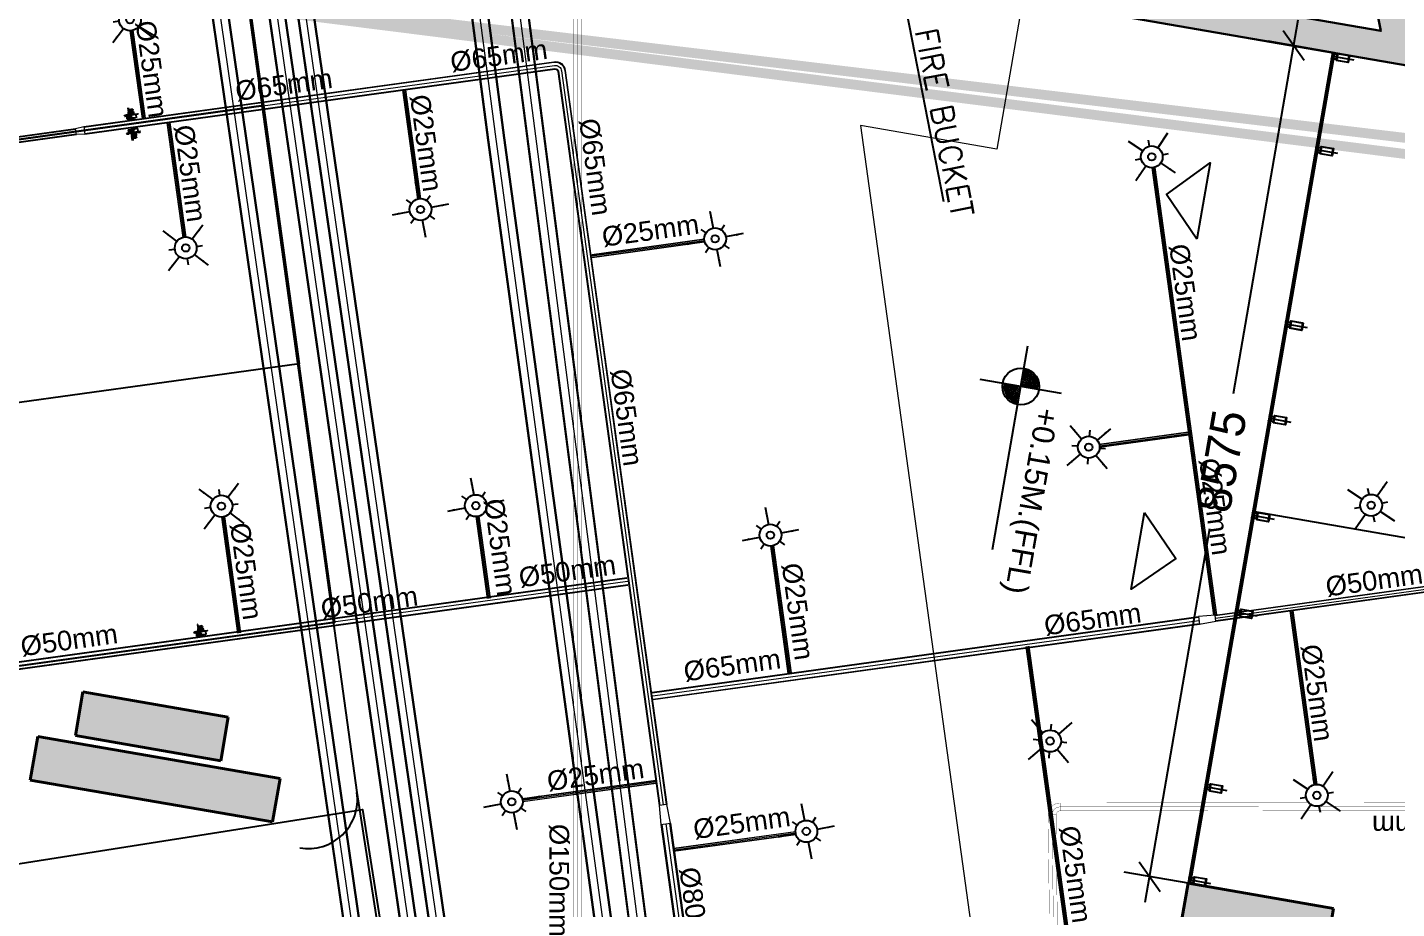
# Model space of a CAD drawing. Header units: inches. Extents: x 257070 to 799932, y -17980 to 269260.
# Drawn here: x 296006 to 309925, y 149491 to 158450 of the extents above; entities that cross this region are included whole.
import ezdxf

# ---------------------------------------------------------------- set-up
doc = ezdxf.new("R2010")
doc.units = ezdxf.units.IN
doc.header["$MEASUREMENT"] = 0
doc.header["$PDMODE"] = 99
doc.header["$PDSIZE"] = 100
for name, color, linetype, lineweight in [('0-AES-DIM', 7, 'Continuous', 5), ('0-AES-F-SPRINKLER PIPE', 10, 'Continuous', 15), ('E--CONCRETE-4', 4, 'Continuous', 40), ('E--CONCRETE-SHADE', 253, 'Continuous', 20), ('Q--KERBS-0', 1, 'Continuous', 20), ('W--ELE-1', 2, 'Continuous', 25), ('W--LEVEL-ET', 7, 'Continuous', 20)]:
    doc.layers.add(name, color=color, linetype=linetype, lineweight=lineweight)
for name, color, linetype in [('0-AES-F-FIRE BUCKET', 1, 'Continuous'), ('0-AES-F-SPRINKLER', 10, 'Continuous'), ('0-aes-water curtan pipe', 200, 'Continuous'), ('2 wheeler barrier', 170, 'Continuous'), ('basement-1 r.c.c.$0$DSP_R.C.C. HATCH', 253, 'Continuous'), ('basement1_AP$0$A-_CLAD----_E-N-', 142, 'Continuous'), ('basement1_AP$0$A-_ROAD----_E-_-', 2, 'Continuous'), ('C 9$0$DSP_GLAZING', 150, 'Continuous'), ('C 9$0$DSP_MISCELANEOUS', 143, 'Continuous'), ('RETAIL', 40, 'Continuous')]:
    doc.layers.add(name, color=color, linetype=linetype)
doc.layers.add('0-AES-F-HYDRANT PIPE', color=7, linetype='Continuous', lineweight=15, true_color=0xf57247)
doc.styles.get("Standard").update_dxf_attribs({"font": 'arial.ttf'})
doc.styles.add('TEXT style 175', font='GOTHIC.TTF')
doc.dimstyles.new('175', dxfattribs={"dimtxt": 350, "dimasz": 263, "dimexe": 263, "dimexo": 0, "dimgap": 175, "dimtad": 0, "dimdec": 0, "dimrnd": 5, "dimzin": 0, "dimdsep": 46, "dimtxsty": 'TEXT style 175', "dimblk": 'OBLIQUE', "dimcen": 0.09, "dimdle": 263, "dimclrd": 256, "dimclre": 256, "dimclrt": 256, "dimadec": 0, "dimazin": 0, "dimtfac": 1, "dimtdec": 0, "dimtofl": 0, "dimtmove": 1, "dimatfit": 3, "dimldrblk": 'OPEN90', "dimfxl": 1, "dimtolj": 1, "dimtzin": 0, "dimarcsym": 0})
doc.dimstyles.new('AES-PLUMBING', dxfattribs={"dimtxt": 100, "dimasz": 100, "dimexe": 0, "dimexo": 0, "dimgap": 0.01, "dimtad": 1, "dimdec": 0, "dimdsep": 46, "dimtxsty": 'Standard', "dimcen": 10, "dimclrd": 7, "dimclre": 7, "dimclrt": 7, "dimadec": 0, "dimazin": 0, "dimtfac": 1, "dimtdec": 0, "dimtmove": 0, "dimatfit": 3, "dimfxl": 1, "dimlwd": -1, "dimlwe": -1, "dimarcsym": 1})
doc.dimstyles.new('ISO-25', dxfattribs={"dimtxt": 2.5, "dimasz": 2.5, "dimexe": 1.25, "dimexo": 0.625, "dimtad": 1, "dimtxsty": 'Standard', "dimcen": 2.5, "dimadec": 0, "dimazin": 0, "dimtfac": 1, "dimtmove": 0, "dimatfit": 3, "dimfxl": 1, "dimarcsym": 0})

# ---------------------------------------------------------------- blocks, each defined once
blk = doc.blocks.new('Lvl-plan-50sc-old')
at = {"layer": 'W--ELE-1'}
for p, q in [((22.3, 211.1), (22.3, -67.9)), ((583, 71.6), (-117.2, 71.6))]:
    blk.add_line(p, q, dxfattribs=at)
blk.add_circle((22.3, 71.6), 62.5, dxfattribs=at)
for radius, start, end in [(56.2, 90, 180), (50, 90, 180), (43.8, 90, 180), (37.5, 90, 180), (31.2, 90, 180), (25, 90, 180), (18.8, 90, 180), (12.5, 90, 180), (6.25, 90, 180), (56.2, 270, 0), (50, 270, 0), (43.8, 270, 0), (37.5, 270, 0), (31.2, 270, 0), (25, 270, 0), (18.8, 270, 0), (12.5, 270, 0), (6.25, 270, 0)]:
    blk.add_arc((22.3, 71.6), radius, start, end, dxfattribs=at)
at = {"layer": 'W--ELE-1', "color": 3}
for tag, p in [('LEVEL', (166.2, 92.6)), ('FLOOR', (166.2, -74.1))]:
    blk.add_attdef(tag, p, '', height=75, dxfattribs=at)
blk = doc.blocks.new('C 9$0$GLMUL')
at = {"layer": 'C 9$0$DSP_GLAZING', "color": 253, "ltscale": 3.5}
for points in [[(65515, 39378), (65503, 39378), (65503, 39428), (65500, 39428), (65500, 39378), (65456, 39378), (65456, 39428), (65453, 39428), (65453, 39378), (65440, 39378), (65440, 39253), (65515, 39253)], [(65443, 39256), (65443, 39375), (65512, 39375), (65512, 39256)]]:
    blk.add_lwpolyline(points, close=True, dxfattribs=at)
blk = doc.blocks.new('C 9$0$GRIDG')
at = {"layer": 'C 9$0$DSP_MISCELANEOUS', "color": 8, "ltscale": 3.5}
blk.add_line((39148, 75466), (38926, 75503), dxfattribs=at)
at = {"color": 8, "rotation": 260.4679748069429}
blk.add_blockref('C 9$0$GLMUL', (11108, 146569), dxfattribs=at)
blk = doc.blocks.new('_Oblique')
at = {"color": 0, "linetype": 'ByBlock', "lineweight": -2}
blk.add_line((-0.5, -0.5), (0.5, 0.5), dxfattribs=at)
blk = doc.blocks.new('*D529')
at = {"lineweight": -2, "transparency": 16777216}
for p, q in [((308922, 158523), (308264, 154726)), ((309294, 158192), (308618, 158309)), ((307368, 149557), (308026, 153354)), ((307826, 149745), (307154, 149861))]:
    blk.add_line(p, q, dxfattribs=at)
at = {"layer": 'DEFPOINTS', "color": 0, "transparency": 16777216}
for p in [(309294, 158192, 0), (307413, 149816), (307826, 149745, 0)]:
    blk.add_point(p, dxfattribs=at)
at = {"lineweight": -2, "transparency": 16777216, "xscale": 263, "yscale": 263, "zscale": 263}
for p, rotation in [((308877, 158264), 80.16791681575756), ((307413, 149816), 260.1679168157576)]:
    blk.add_blockref('_Oblique', p, dxfattribs=dict(at, rotation=rotation))
at = {"transparency": 16777216, "insert": (308145, 154040), "char_height": 350, "attachment_point": 5, "rotation": 80.1679, "style": 'TEXT style 175'}
blk.add_mtext('\\A1;8575', dxfattribs=at)
blk = doc.blocks.new('_Open90')
at = {"color": 0, "linetype": 'ByBlock', "lineweight": -2}
for p, q in [((0, 0), (-1, 0)), ((-0.5, 0.5), (0, 0)), ((0, 0), (-0.5, -0.5))]:
    blk.add_line(p, q, dxfattribs=at)
blk = doc.blocks.new('A$C3CA070F1')
at = {"layer": '0-AES-F-SPRINKLER'}
h = blk.add_hatch(dxfattribs=at)
h.set_pattern_fill('ANSI31', color=3, scale=0.196883, angle=-34.2335, style=0)
h.set_pattern_definition([(100.766483, (49937.1607, 174049.7081), (1.474466316, 0.280375668), [])])
edge = h.paths.add_edge_path()
edge.add_line((-1, 85), (-1, 84))
edge.add_line((-1, 84), (-6, 84))
edge.add_ellipse((-7, 82), major_axis=(-1.42, -0.27), ratio=1, start_angle=257, end_angle=315)
edge.add_line((-8, 83), (-15, 72))
edge.add_ellipse((-12, 70), major_axis=(-4.25, -0.81), ratio=1, start_angle=-45, end_angle=45)
edge.add_line((-14, 66), (14, 47))
edge.add_line((14, 47), (13, 46))
edge.add_line((13, 46), (-15, 65))
edge.add_ellipse((-12, 70), major_axis=(-5.52, -1.05), ratio=1, start_angle=-45, end_angle=45, ccw=False)
edge.add_line((-16, 73), (-9, 84))
edge.add_ellipse((-7, 82), major_axis=(-2.69, -0.51), ratio=1, start_angle=257, end_angle=315, ccw=False)
edge.add_line((-6, 85), (-1, 85))
h = blk.add_hatch(dxfattribs=at)
h.set_pattern_fill('ANSI31', color=3, scale=0.196883, angle=-124.2335, style=0)
h.set_pattern_definition([(190.766483, (49937.1607, 174049.7081), (-0.280375668, 1.474466316), [])])
edge = h.paths.add_edge_path()
edge.add_line((-1, 54), (7, 48))
edge.add_line((7, 48), (8, 49))
edge.add_line((8, 49), (0, 55))
edge.add_ellipse((-2, 52), major_axis=(-0.69, 3.63), ratio=1, start_angle=315, end_angle=405)
edge.add_line((-6, 54), (-14, 41))
edge.add_ellipse((-11, 39), major_axis=(-0.69, 3.63), ratio=1, start_angle=45, end_angle=135)
edge.add_line((-13, 36), (-9, 33))
edge.add_ellipse((-10, 32), major_axis=(-0.27, 1.42), ratio=1, start_angle=225, end_angle=315, ccw=False)
edge.add_line((-9, 31), (-10, 30))
edge.add_line((-10, 30), (-8, 29))
edge.add_line((-8, 29), (-7, 30))
edge.add_ellipse((-10, 32), major_axis=(-3.3, -0.63), ratio=1, start_angle=135, end_angle=225)
edge.add_line((-8, 35), (-12, 38))
edge.add_ellipse((-11, 39), major_axis=(-1.75, -0.33), ratio=1, start_angle=-45, end_angle=45, ccw=False)
edge.add_line((-13, 40), (-4, 53))
edge.add_ellipse((-2, 52), major_axis=(-1.75, -0.33), ratio=1, start_angle=225, end_angle=315, ccw=False)
at = {"layer": '0-AES-F-SPRINKLER', "color": 3}
for p, q in [((-98, 39), (-97, 43)), ((-98, 38), (-98, 39)), ((-98, 39), (-98, 39)), ((-98, 39), (-98, 39)), ((-98, 37), (-98, 38)), ((-98, 38), (-98, 38)), ((-98, 38), (-98, 38)), ((-98, 38), (-98, 38)), ((-98, 38), (-98, 38)), ((-98, 38), (-98, 38)), ((-98, 38), (-98, 38)), ((-98, 38), (-98, 38)), ((-98, 38), (-98, 38)), ((-98, 38), (-98, 38)), ((-96, 37), (-98, 37)), ((-98, 37), (-98, 37)), ((-98, 37), (-98, 37)), ((-98, 37), (-98, 37)), ((-98, 37), (-98, 37)), ((-98, 37), (-98, 37)), ((-98, 37), (-98, 37)), ((-98, 37), (-98, 37)), ((-98, 37), (-98, 37)), ((-98, 37), (-98, 37)), ((-98, 37), (-98, 37)), ((-98, 37), (-98, 37)), ((-98, 37), (-98, 37)), ((-98, 37), (-98, 37)), ((-98, 37), (-98, 37)), ((-98, 37), (-98, 37)), ((-98, 37), (-98, 37)), ((-97, 37), (-98, 37)), ((-98, 37), (-98, 37)), ((-98, 37), (-98, 37)), ((-98, 37), (-98, 37)), ((-98, 37), (-98, 37)), ((-98, 37), (-98, 37)), ((-98, 37), (-98, 37)), ((-98, 37), (-98, 37)), ((-98, 37), (-98, 37)), ((-98, 37), (-98, 37)), ((-98, 37), (-98, 37)), ((-98, 37), (-98, 37)), ((-98, 37), (-98, 37)), ((-98, 37), (-98, 37)), ((-97, 45), (-79, 71)), ((-96, 40), (-97, 40)), ((-97, 40), (-97, 40)), ((-97, 40), (-97, 40)), ((-97, 40), (-97, 39)), ((-97, 39), (-97, 39)), ((-97, 39), (-97, 39)), ((-97, 39), (-97, 39)), ((-97, 39), (-97, 39)), ((-97, 39), (-97, 39)), ((-97, 39), (-97, 39)), ((-97, 39), (-97, 39)), ((-97, 39), (-97, 38)), ((-97, 38), (-97, 38)), ((-97, 38), (-97, 38)), ((-97, 38), (-97, 38)), ((-97, 38), (-97, 38)), ((-97, 38), (-97, 38)), ((-97, 38), (-97, 38)), ((-97, 38), (-97, 38)), ((-97, 38), (-97, 38)), ((-97, 38), (-97, 38)), ((-97, 38), (-97, 38)), ((-97, 38), (-97, 37)), ((-97, 37), (-97, 37)), ((-97, 37), (-97, 37)), ((-97, 37), (-97, 37)), ((-95, 46), (-96, 42)), ((-96, 42), (-96, 42)), ((-96, 42), (-96, 41)), ((-96, 41), (-96, 41)), ((-96, 41), (-96, 41)), ((-96, 41), (-96, 41)), ((-96, 41), (-96, 41)), ((-96, 41), (-96, 41)), ((-96, 41), (-96, 41)), ((-96, 41), (-96, 41)), ((-96, 41), (-96, 41)), ((-96, 41), (-96, 40)), ((-96, 40), (-96, 40)), ((-96, 40), (-96, 40)), ((-96, 40), (-96, 40)), ((-96, 40), (-96, 40)), ((-95, 37), (-96, 37)), ((-96, 37), (-96, 37)), ((-96, 37), (-96, 37)), ((-96, 37), (-96, 37)), ((-96, 37), (-96, 37)), ((-94, 38), (-95, 38)), ((-95, 38), (-95, 38)), ((-95, 38), (-95, 38)), ((-95, 38), (-95, 38)), ((-95, 38), (-95, 38)), ((-95, 38), (-95, 38)), ((-95, 38), (-95, 38)), ((-95, 38), (-95, 38)), ((-95, 38), (-95, 38)), ((-95, 38), (-95, 37)), ((-95, 37), (-95, 37)), ((-95, 37), (-95, 37)), ((-95, 37), (-95, 37)), ((-95, 37), (-95, 37)), ((-95, 37), (-95, 37)), ((-95, 37), (-95, 37)), ((-95, 37), (-95, 37)), ((-95, 37), (-95, 37)), ((-95, 37), (-95, 37)), ((-95, 37), (-95, 37)), ((-95, 37), (-95, 37)), ((-95, 37), (-95, 37)), ((-95, 37), (-95, 37)), ((-95, 37), (-95, 37)), ((-95, 37), (-95, 37)), ((-95, 37), (-95, 37)), ((-94, 88), (-93, 90)), ((-72, 73), (-94, 88)), ((-94, 43), (-94, 48)), ((-93, 43), (-94, 43)), ((-94, 43), (-94, 43)), ((-94, 43), (-94, 43)), ((-94, 43), (-94, 43)), ((-94, 43), (-94, 43)), ((-94, 43), (-94, 41)), ((-94, 43), (-94, 43)), ((-94, 43), (-94, 43)), ((-94, 43), (-94, 43)), ((-94, 43), (-94, 43)), ((-94, 43), (-94, 43)), ((-94, 43), (-94, 43)), ((-94, 43), (-94, 43)), ((-94, 43), (-94, 43)), ((-94, 43), (-94, 43)), ((-94, 43), (-94, 43)), ((-94, 43), (-94, 43)), ((-94, 41), (-94, 41)), ((-94, 41), (-94, 41)), ((-94, 41), (-94, 41)), ((-94, 41), (-94, 41)), ((-94, 41), (-94, 41)), ((-94, 41), (-94, 41)), ((-94, 41), (-94, 41)), ((-94, 41), (-94, 40)), ((-94, 40), (-94, 40)), ((-94, 40), (-94, 40)), ((-94, 40), (-94, 40)), ((-94, 40), (-94, 40)), ((-94, 40), (-94, 40)), ((-94, 40), (-94, 40)), ((-94, 40), (-94, 40)), ((-94, 40), (-94, 39)), ((-94, 39), (-94, 39)), ((-94, 39), (-94, 39)), ((-94, 39), (-94, 39)), ((-94, 39), (-94, 39)), ((-94, 39), (-94, 39)), ((-94, 39), (-94, 39)), ((-94, 39), (-94, 39)), ((-94, 39), (-94, 38)), ((-93, 90), (-59, 67)), ((-93, 47), (-93, 49)), ((-91, 47), (-93, 43)), ((-93, 46), (-93, 47)), ((-92, 46), (-93, 46)), ((-93, 46), (-93, 46)), ((-93, 46), (-93, 46)), ((-93, 46), (-93, 46)), ((-93, 46), (-93, 46)), ((-93, 46), (-93, 46)), ((-93, 46), (-93, 46)), ((-93, 46), (-93, 46)), ((-93, 46), (-93, 46)), ((-93, 46), (-93, 46)), ((-93, 46), (-93, 46)), ((-93, 46), (-93, 46)), ((-93, 46), (-93, 46)), ((-93, 46), (-93, 46)), ((-93, 46), (-93, 46)), ((-93, 46), (-93, 46)), ((-93, 46), (-93, 46)), ((-93, 46), (-93, 46)), ((-93, 46), (-93, 46)), ((-93, 46), (-93, 46)), ((-91, 42), (-93, 43)), ((-93, 43), (-93, 43)), ((-93, 43), (-93, 43)), ((-93, 43), (-93, 43)), ((-93, 43), (-93, 43)), ((-93, 43), (-93, 43)), ((-93, 43), (-93, 43)), ((-93, 43), (-93, 43)), ((-93, 43), (-93, 43)), ((-93, 43), (-93, 43)), ((-93, 43), (-93, 43)), ((-93, 43), (-93, 43)), ((-93, 43), (-93, 43)), ((-93, 43), (-93, 43)), ((-93, 43), (-93, 43)), ((-93, 43), (-93, 43)), ((-93, 43), (-93, 43)), ((-93, 43), (-93, 43)), ((-93, 43), (-93, 43)), ((-93, 43), (-93, 43)), ((-93, 43), (-93, 43)), ((-93, 43), (-93, 43)), ((-93, 43), (-93, 43)), ((-85, 66), (-92, 55)), ((-90, 50), (-92, 46)), ((-92, 46), (-92, 46)), ((-92, 46), (-92, 46)), ((-92, 46), (-92, 46)), ((-92, 46), (-92, 46)), ((-92, 46), (-92, 46)), ((-90, 47), (-91, 47)), ((-90, 43), (-91, 42)), ((-91, 42), (-91, 42)), ((-91, 42), (-91, 42)), ((-91, 42), (-91, 42)), ((-91, 42), (-91, 42)), ((-91, 42), (-91, 42)), ((-91, 42), (-91, 42)), ((-91, 42), (-91, 42)), ((-91, 42), (-91, 42)), ((-91, 42), (-91, 42)), ((-91, 42), (-91, 42)), ((-91, 42), (-91, 42)), ((-91, 42), (-91, 42)), ((-91, 42), (-91, 42)), ((-91, 42), (-91, 42)), ((-91, 42), (-91, 42)), ((-88, 57), (-90, 49)), ((-89, 54), (-90, 51)), ((-90, 50), (-90, 50)), ((-88, 47), (-90, 43)), ((-90, 47), (-88, 47)), ((-90, 43), (-90, 43)), ((-90, 43), (-90, 43)), ((-90, 43), (-90, 43)), ((-89, 55), (-89, 55)), ((-88, 46), (-88, 47)), ((-87, 59), (-87, 59)), ((-87, 59), (-87, 59)), ((-86, 57), (-87, 49)), ((-87, 49), (-83, 28)), ((-85, 58), (-85, 58)), ((-77, 43), (-85, 49)), ((-83, 28), (-60, 9)), ((-77, 70), (-82, 63)), ((-80, 66), (-82, 67)), ((-45, 31), (-81, -23)), ((-78, 63), (-80, 65)), ((-79, 71), (-77, 70)), ((-71, 26), (-79, 31)), ((-57, 13), (-79, 28)), ((-70, 64), (-78, 63)), ((-78, -29), (-40, 27)), ((-69, 55), (-75, 59)), ((-66, 54), (-74, 42)), ((-74, 42), (-71, 26)), ((-73, 44), (-71, 43)), ((-69, 47), (-72, 43)), ((-71, 43), (-70, 43)), ((-71, 26), (-55, 15)), ((-70, 43), (-66, 49)), ((-66, 50), (-68, 52)), ((-61, 65), (-67, 69)), ((-62, 66), (-67, 65)), ((-50, 57), (-66, 54)), ((-66, 49), (-66, 50)), ((-47, 28), (-63, 40)), ((-59, 67), (-61, 65)), ((-57, 67), (-60, 66)), ((-60, 44), (-42, 32)), ((-50, 57), (-58, 62)), ((-19, 46), (-57, 67)), ((-17, 37), (-55, 63)), ((-29, 42), (-50, 57)), ((-13, 9), (-45, 31)), ((-36, 42), (-44, 30)), ((-43, 33), (-35, 46)), ((-39, -30), (-13, 9)), ((-37, 25), (-28, 38)), ((-35, 41), (-36, 42)), ((-32, 32), (-35, 39)), ((-30, 52), (-16, 73)), ((-29, 20), (-17, 37)), ((-28, 38), (-26, 40)), ((-21, 32), (-28, 37)), ((-23, 16), (-12, 33)), ((-1, 26), (-23, -9)), ((-22, 15), (-12, 31)), ((-9, 32), (-21, 14)), ((2, 24), (-20, -11)), ((-20, -8), (-1, 22)), ((-17, 37), (-19, 46)), ((-19, 13), (-10, 29)), ((-7, 30), (-18, 12)), ((-17, 37), (-17, 37)), ((4, 22), (-17, -13)), ((-17, -10), (1, 20)), ((-16, 73), (-9, 84)), ((-16, 11), (-7, 27)), ((-8, 83), (-15, 72)), ((13, 46), (-15, 65)), ((-4, 28), (-15, 10)), ((-1, 84), (-14, 66)), ((-14, 66), (14, 47)), ((-6, 54), (-14, 41)), ((-12, 33), (-14, 33)), ((-14, -15), (7, 20)), ((-14, -12), (4, 18)), ((-13, 40), (-4, 53)), ((-13, 36), (-9, 33)), ((-13, 9), (-4, 24)), ((-2, 34), (-12, 41)), ((-8, 35), (-12, 38)), ((-12, 31), (-12, 33)), ((-9, 32), (-12, 31)), ((7, 16), (-11, -13)), ((-10, 29), (-9, 32)), ((-9, 31), (-10, 30)), ((-7, 30), (-10, 29)), ((-10, 30), (-8, 29)), ((9, 17), (-10, -14)), ((-9, -13), (9, 13)), ((-8, 29), (-7, 30)), ((8, 49), (-7, 27)), ((-7, 27), (-7, 30)), ((-4, 28), (-7, 27)), ((-6, 85), (-1, 85)), ((-1, 84), (-6, 84)), ((5, 44), (-5, 51)), ((-4, 24), (-4, 28)), ((-1, 26), (-4, 24)), ((-1, 85), (-1, 84)), ((-1, 54), (7, 48)), ((13, 46), (-1, 25)), ((-1, 22), (-1, 26)), ((2, 24), (-1, 22)), ((8, 49), (0, 55)), ((1, 20), (2, 24)), ((4, 22), (1, 20)), ((4, 18), (4, 22)), ((7, 20), (4, 18)), ((7, 48), (8, 49)), ((7, 16), (7, 20)), ((9, 17), (7, 16)), ((9, 15), (9, 17)), ((14, 47), (13, 46)), ((-82, -25), (-80, -30)), ((-80, -30), (-78, -29)), ((-66, -11), (-39, -30)), ((-23, -7), (-23, -9)), ((-23, -9), (-20, -8)), ((-20, -8), (-20, -11)), ((-20, -11), (-17, -10)), ((-17, -10), (-17, -13)), ((-17, -13), (-14, -12)), ((-14, -12), (-14, -15)), ((-14, -15), (-11, -13)), ((-11, -13), (-11, -14)), ((-11, -14), (-11, -14))]:
    blk.add_line(p, q, dxfattribs=at)
for centre, major_axis, start_param, end_param in [((-95, 43), (-0.41, 2.13), 0.784914, 1.034983), ((-95, 43), (-2.74, -0.52), -0.560204, -0.324923), ((-93, 46), (-0.51, 2.68), 0.787914, 1.247507), ((-93, 48), (-1.75, -0.33), -0.775969, -0.160442), ((-91, 54), (-0.29, 1.52), 0.785398, 2.356194), ((-92, 49), (-0.33, 1.74), 0.791774, 1.412986), ((-89, 55), (-0.103, 0.54), 0.916881, 1.969618), ((-93, 51), (-3.09, -0.59), 2.526084, 2.789089), ((-95, 50), (-5.72, -1.09), 2.374727, 2.798549), ((-91, 55), (-0.33, 1.74), 4.197625, 4.773282), ((-84, 57), (-3.79, -0.72), -0.784768, -0.363877), ((-93, 50), (-5.72, -1.09), 2.377207, 2.798549), ((-80, 54), (-1.57, 8.26), 0.010205, 0.785398), ((-84, 56), (-0.35, 1.85), 0.785501, 1.132999), ((-83, 65), (-1.52, -0.29), 3.926991, 5.497787), ((-80, 54), (-5.9, -1.12), 4.155645, 5.497787), ((-80, 54), (-8.26, -1.57), 4.155621, 4.722594), ((-75, 68), (-8.26, -1.57), 1.014052, 3.151797), ((-75, 63), (-2.79, -0.53), -0.113999, 0.093951), ((-75, 68), (-1.12, 5.9), 2.584882, 5.497787), ((-75, 46), (-0.53, 2.79), 2.356194, 3.926991), ((-75, 68), (-1.57, 8.26), 4.722594, 5.497787), ((-70, 53), (-2.79, -0.53), 2.356194, 3.926991), ((-65, 44), (-3.72, -0.71), -0.403281, 1.321745), ((-65, 44), (-0.71, 3.72), 4.96144, 6.686466), ((-65, 37), (-0.56, 2.96), 5.497794, 6.034125), ((-59, 47), (-2.96, -0.56), 0.24906, 0.785391), ((-60, 60), (-2.83, -0.54), 3.926991, 4.712389), ((-33, 40), (-0.45, 2.36), 0.803442, 1.867502), ((-30, 39), (-2.79, -0.53), 2.356194, 3.926991), ((-24, 39), (-0.53, 2.79), 5.497787, 7.068583), ((-12, 70), (-5.52, -1.05), -0.785398, 0.785398), ((-15, 35), (-0.54, 2.83), 0.785398, 3.403392), ((-12, 70), (-4.25, -0.81), -0.785398, 0.785398), ((-11, 39), (-0.69, 3.63), 0.785398, 2.356194), ((-11, 39), (-1.75, -0.33), -0.785398, 0.785398), ((-7, 82), (-2.69, -0.51), 4.485496, 5.497787), ((-10, 32), (-0.27, 1.42), 3.926991, 5.497787), ((-7, 82), (-1.42, -0.27), 4.485496, 5.497787), ((-10, 32), (-3.3, -0.63), 2.356194, 3.926991), ((-2, 52), (-0.69, 3.63), 5.497787, 7.068583), ((-2, 52), (-1.75, -0.33), 3.926991, 5.497787), ((6, 14), (-0.54, 2.83), 3.926991, 4.712389), ((-79, -24), (-0.51, 2.69), 0.785398, 1.797689), ((-11, -11), (-2.83, -0.54), 1.570796, 2.356194)]:
    blk.add_ellipse(centre, major_axis=major_axis, ratio=1, start_param=start_param, end_param=end_param, dxfattribs=at)
at = {"layer": '0-AES-F-SPRINKLER', "color": 3, "extrusion": (0, 0, -1)}
for centre, major_axis, start_param, end_param in [((-86, 47), (-0.53, 2.79), -0.113999, 0.785398), ((-77, 34), (-0.54, 2.83), 3.926991, 4.712389)]:
    blk.add_ellipse(centre, major_axis=major_axis, ratio=1, start_param=start_param, end_param=end_param, dxfattribs=at)
blk = doc.blocks.new('*U727')
at = {"layer": '0-AES-F-SPRINKLER PIPE', "color": 200, "lineweight": 30, "const_width": 2.67}
for points in [[(-1770300, 101881), (-1770300, 96912)], [(-1770220, 101881), (-1770220, 96912)]]:
    blk.add_lwpolyline(points, dxfattribs=at)
at = {"layer": '0-AES-F-SPRINKLER PIPE', "color": 252, "lineweight": 30, "const_width": 2.67}
blk.add_lwpolyline([(-1770260, 101881), (-1770260, 96912)], dxfattribs=at)
blk = doc.blocks.new('A$C3B671B2F')
at = {"layer": '0-AES-F-SPRINKLER PIPE', "color": 200, "lineweight": 30, "const_width": 2.67}
for points in [[(1, 1, -0.414214), (121, 121, -0.414214)], [(81, 1, -0.414214), (121, 41, -0.414214)]]:
    blk.add_lwpolyline(points, format="xyb", dxfattribs=at)
for points in [[(81, 1), (1, 1)], [(121, 41), (121, 121)]]:
    blk.add_lwpolyline(points, dxfattribs=at)
at = {"layer": '0-AES-F-SPRINKLER PIPE', "color": 252, "lineweight": 30, "const_width": 2.67}
blk.add_lwpolyline([(41, 1, -0.414214), (121, 81)], format="xyb", dxfattribs=at)
blk = doc.blocks.new('*U728')
at = {"layer": '0-AES-F-SPRINKLER PIPE', "color": 200, "lineweight": 30, "const_width": 2.67}
for points in [[(-1770300, 105095), (-1770300, 96912)], [(-1770220, 105095), (-1770220, 96912)]]:
    blk.add_lwpolyline(points, dxfattribs=at)
at = {"layer": '0-AES-F-SPRINKLER PIPE', "color": 252, "lineweight": 30, "const_width": 2.67}
blk.add_lwpolyline([(-1770260, 105095), (-1770260, 96912)], dxfattribs=at)
blk = doc.blocks.new('*U761')
at = {"layer": '0-AES-F-SPRINKLER PIPE', "color": 200, "lineweight": 30, "const_width": 2.67}
for points in [[(-1770300, 105094), (-1770300, -19030)], [(-1770220, 105094), (-1770220, -19030)]]:
    blk.add_lwpolyline(points, dxfattribs=at)
at = {"layer": '0-AES-F-SPRINKLER PIPE', "color": 252, "lineweight": 30, "const_width": 2.67}
blk.add_lwpolyline([(-1770260, 105094), (-1770260, -19030)], dxfattribs=at)
blk = doc.blocks.new('*U603')
at = {"layer": '0-AES-F-SPRINKLER'}
for p, q in [((171672, 56809), (171672, 56871)), ((171562, 56699), (171500, 56699)), ((171783, 56699), (171845, 56699)), ((171672, 56588), (171672, 56526))]:
    blk.add_line(p, q, dxfattribs=at)
for radius in [111, 37.8]:
    blk.add_circle((171672, 56699), radius, dxfattribs=at)
at = {"layer": '0-AES-F-SPRINKLER PIPE'}
for points, override in [([(171468, 56903), (171594, 56777)], {"dimasz": 70, "dimtad": 0, "dimfxl": 13, "dimarcsym": 1}), ([(171877, 56903), (171751, 56777)], {"dimasz": 70, "dimtad": 0, "dimfxl": 13, "dimarcsym": 1}), ([(171468, 56494), (171594, 56620)], {"dimasz": 70, "dimtad": 0, "dimfxl": 13, "dimarcsym": 1}), ([(171877, 56494), (171751, 56620)], {"dimasz": 70, "dimgap": 0.625, "dimtad": 0, "dimfxl": 13, "dimarcsym": 1})]:
    blk.add_leader(points, dimstyle='ISO-25', override=override, dxfattribs=at)

msp = doc.modelspace()

# ---------------------------------------------------------------- hatches: boundary and pattern name
at = {"layer": 'E--CONCRETE-SHADE', "ltscale": 2}
h = msp.add_hatch(color=8, dxfattribs=at)
h.paths.add_polyline_path([(311837.1, 164085.9), (311779.1, 164380.3), (309002.5, 163833.1), (308519.1, 166285.9), (308154.9, 168134.2), (311141.5, 167615.7), (311079.4, 167931), (307776.2, 168504.4), (309004.6, 162271), (305568.6, 161593.8), (305626.2, 161299.4), (309062.6, 161976.6), (309764.5, 158414.7), (306064.4, 159056.9), (306126, 158741.7), (313129.8, 157526.1), (313067.7, 157841.3), (310081.1, 158359.7), (309601.9, 160791.6), (312378.5, 161338.8), (312320.5, 161633.1), (309543.9, 161085.9), (309060.5, 163538.8)])
h.paths.add_polyline_path([(314422.1, 147771), (314409.3, 148077.6), (307729.7, 149232.4), (307742.6, 148925.7), (311266.6, 148316.5), (311366.9, 145918.6), (307874.4, 145772.6), (307886.9, 145472.8), (311379.4, 145618.8), (311676.6, 138502.2), (314832.1, 137956.8), (314819.3, 138263.4), (311966.2, 138756.6), (311858.5, 141334.9), (314686.1, 141453.1), (314673.5, 141752.8), (311846, 141634.7), (311741.7, 144132.5), (314569.2, 144250.6), (314556.7, 144550.4), (311729.1, 144432.2), (311569, 148264.2)])
h.paths.add_polyline_path([(362097.9, 159089.1), (358648.9, 159687.8), (358449.9, 159417.8), (361568.5, 158877.3), (358714.7, 155013.4), (356438.3, 156694.7), (356260.1, 156453.3), (358536.5, 154772), (357051.2, 152761.1), (354775.1, 154442.2), (354596.8, 154200.9), (356873, 152519.7), (355387.8, 150508.8), (352268.8, 151049.3), (352069.5, 150779.4), (359370.9, 149513.9), (359570.3, 149783.9), (355718.4, 150451.5), (358273.7, 153911.2), (361085, 151834.8), (361263.3, 152076.1), (358451.9, 154152.5)])
h.paths.add_polyline_path([(353526.5, 140987.9), (353661.1, 141269.2), (346873.8, 142445.2), (346739.3, 142164.1), (349636.4, 141662), (347882.7, 137997.6), (345330, 139219.2), (345200.5, 138948.6), (347753.2, 137727), (346674, 135471.9), (344121.3, 136693.5), (343991.8, 136422.9), (346544.5, 135201.3), (345465.3, 132946.2), (342568.2, 133448.3), (342433.7, 133167.1), (345637.9, 132611.8), (348778, 139173.3), (351935.1, 137662.4), (352064.6, 137933.1), (348907.5, 139443.9), (349943.5, 141608.8)])

# ---------------------------------------------------------------- linework, layer by layer
at = {"layer": '0-AES-F-HYDRANT PIPE', "ltscale": 1000, "elevation": 0}
for points in [[(298363.9, 200574.1), (306959.5, 191475), (303895.8, 186444.8), (303235, 184327.5), (302612.2, 181698.6), (300918.7, 169809.2), (300227.1, 165334.9), (303004.5, 143921.5), (307837.6, 144460.8)], [(298315.8, 200493), (306846, 191463), (303812.5, 186482.5), (303147.5, 184351.5), (302523, 181715.5), (300829, 169822.5), (300135.5, 165336), (302926, 143821.5), (307847.7, 144370.6)], [(298359.2, 200564.5), (306946.9, 191473.6), (303886.6, 186449), (303225.4, 184330.2), (302602.4, 181700.5), (300908.8, 169810.6), (300217, 165335), (302995.8, 143910.5), (307838.7, 144450.8)], [(298267.6, 200411.9), (306732.5, 191451), (303729.2, 186520.2), (303060, 184375.5), (302433.8, 181732.4), (300739.3, 169835.8), (300043.9, 165337.1), (302847.5, 143721.5), (307857.7, 144280.4)], [(298272.3, 200421.5), (306745.1, 191452.4), (303738.4, 186516), (303069.6, 184372.8), (302443.6, 181730.5), (300749.2, 169834.4), (300054, 165337), (302856.2, 143732.5), (307856.6, 144290.4)], [(298555.3, 199244.9), (306286.9, 191516.7), (303665.6, 186665), (303011.8, 184654.3), (302354.2, 181788.6), (300911.8, 172160.2), (299809.1, 165298.3), (300846.6, 157326.1), (304586, 129961.1), (302207.6, 112262.3), (301265.2, 108100.9), (289058.1, 74315.1), (287799.1, 71124.9), (293802.5, 51995.4), (294242.1, 50433.9), (302061.8, 35081.1), (313355.9, 25400), (316468.5, 29112.6)], [(298560, 199254.3), (306299.3, 191518.5), (303674.8, 186661.1), (303021.5, 184651.6), (302364.1, 181786.7), (300921.7, 172158.6), (299819.3, 165298.1), (300856.5, 157327.4), (304596.1, 129961.1), (302217.5, 112260.5), (301274.8, 108098.1), (289067.5, 74311.6), (287809.7, 71124.6), (293812.1, 51998.3), (294251.5, 50437.6), (302069.9, 35087.4), (313354.7, 25414.2), (316460.8, 29119.1)], [(298513.6, 199173.1), (306187.8, 191502.2), (303591.5, 186696.8), (302934.4, 184675.7), (302275.3, 181803.5), (300832.5, 172172.5), (299728, 165299.5), (300767, 157315.5), (304505, 129961), (302128.5, 112276.5), (301188, 108123.5), (288983, 74343.5), (287714, 71128), (293725.5, 51972.5), (294167, 50404.5), (301997.5, 35030.5), (313365.2, 25286.2), (316530, 29061.1)]]:
    msp.add_lwpolyline(points, dxfattribs=at)
for points in [[(298474.8, 199091.3), (306082.6, 191486.8), (303512.8, 186730.5), (302852.1, 184698.5), (302191.5, 181819.4), (300748.2, 172185.6), (299641.8, 165300.8), (300682.5, 157304.2), (304419, 129960.9), (302044.5, 112291.6), (301106, 108147.5), (288903.2, 74373.6), (287630.1, 71147.7, 0.1716515), (287628.9, 71114.4), (293643.8, 51948.2), (294087.2, 50373.3), (301929.2, 34976.8), (313375.2, 25165.4), (316595.3, 29006.3)], [(298479.3, 199101), (306095, 191488.6), (303522, 186726.5), (302861.8, 184695.8), (302201.3, 181817.5), (300758.2, 172184), (299652, 165300.6), (300692.4, 157305.6), (304429.1, 129960.9), (302054.4, 112289.8), (301115.7, 108144.7), (288912.6, 74370.1), (287639.4, 71144, 0.1716515), (287638.5, 71117.4), (293653.4, 51951), (294096.6, 50377), (301937.2, 34983.1), (313374, 25179.6), (316587.7, 29012.7)]]:
    msp.add_lwpolyline(points, format="xyb", dxfattribs=at)
at = {"layer": '0-AES-F-SPRINKLER', "color": 7, "const_width": 100, "elevation": 0}
msp.add_lwpolyline([(289015.1, 193067.5), (285565, 160241.4), (285565, 160241.4), (340591.5, 153681.2), (340591.5, 153681.2), (340591.5, 153681.2), (346965.3, 165756.9), (318821.9, 185311.6), (309531.8, 208392.2), (304262.2, 204456.2)], dxfattribs=at)
msp.add_lwpolyline([(283146.9, 116631.3), (321656.3, 107312.1), (324246.5, 117779.9), (318315, 119247.6), (318376.2, 130439.1), (318120.5, 137387.4), (317307.1, 156244.5), (285543.1, 160244.2), (282570.4, 129241.7), (281575.8, 117011.5)], close=True, dxfattribs=at)
at = {"layer": '0-AES-F-SPRINKLER PIPE', "ltscale": 1000, "elevation": 0}
for points in [[(289126.3, 192085.8), (288892.4, 189012.2), (299939.2, 183952.1), (296721.1, 166590), (300367.4, 141377.4), (302186.3, 130501.8), (300655.7, 116050.1), (295462.4, 98048.7), (289389.9, 81684.3), (287942.3, 76540.8), (287213.4, 74309), (286528.6, 71911.2), (293470.3, 49877.4), (301142.3, 34501.9), (313279.8, 24504.4)], [(289136.3, 192085), (288902.9, 189018.4), (299950.5, 183957.9), (296731.2, 166589.8), (300377.3, 141379), (302196.4, 130502.1), (300665.5, 116048.2), (295471.9, 98045.6), (289399.4, 81681.2), (287951.9, 76537.9), (287222.9, 74306.1), (286539, 71911.3), (293479.6, 49881.2), (301150.3, 34508.3), (313286.2, 24512.2)], [(289211, 192079.3), (288981.7, 189064.8), (300034.9, 184001.7), (296807.2, 166588.3), (300451.4, 141390.5), (302272.1, 130504.4), (300739.4, 116033.7), (295543.2, 98022.1), (289470.8, 81658), (288023.6, 76516.1), (287294.6, 74284.1), (286617.3, 71912.4), (293549.3, 49909.4), (301210.2, 34556), (313333.5, 24570.3)], [(289285.8, 192073.6), (289060.4, 189111.2), (300119.3, 184045.6), (296883.2, 166586.8), (300525.5, 141402.1), (302347.8, 130506.7), (300813.3, 116019.3), (295614.5, 97998.6), (289542.1, 81634.7), (288095.4, 76494.2), (287366.4, 74262.2), (286695.6, 71913.4), (293619.1, 49937.5), (301270.2, 34603.8), (313380.9, 24628.5)], [(289295.8, 192072.9), (289070.9, 189117.4), (300130.5, 184051.4), (296893.4, 166586.6), (300535.4, 141403.6), (302357.8, 130507), (300823.1, 116017.3), (295624, 97995.5), (289551.6, 81631.6), (288105, 76491.3), (287375.9, 74259.2), (286706.1, 71913.6), (293628.4, 49941.3), (301278.2, 34610.2), (313387.2, 24636.3)], [(300623.1, 184042.6), (297385.8, 166576.8), (301015.6, 141478.5), (302848.1, 130521.7), (301301.9, 115923.7), (296085.9, 97843.4), (290014.1, 81481), (288795.5, 77151.2)], [(300709.4, 184096.5), (297461.8, 166575.3), (301089.7, 141490.1), (302923.8, 130524), (301375.8, 115909.2), (296157.2, 97819.9), (290085.5, 81457.8), (288873.8, 77152.4)], [(300718.8, 184092.3), (297471.9, 166575.1), (301099.6, 141491.6), (302933.8, 130524.3), (301385.7, 115907.3), (296166.7, 97816.8), (290095, 81454.7), (288879.3, 77135)], [(300529.4, 184003), (297299.7, 166578.5), (300931.6, 141465.4), (302762.3, 130519.1), (301218.2, 115940.1), (296005.1, 97870), (289933.2, 81507.4), (288706.5, 77151)], [(300538.7, 183998.7), (297309.8, 166578.3), (300941.5, 141466.9), (302772.4, 130519.4), (301228, 115938.1), (296014.7, 97866.9), (289942.7, 81504.3), (288711.9, 77133.6)], [(297048, 158416.1), (297171.4, 157522.9)], [(297051, 158416.2), (297174.4, 157523.4)], [(297063.5, 158417.2), (297186.8, 157525.1)], [(297075.8, 158419.6), (297199.2, 157526.8)], [(297078.7, 158420.4), (297202.1, 157527.2)], [(299818.6, 157811.1), (299971.5, 156705.4)], [(299821.6, 157811.5), (299974.4, 156706.2)], [(299834, 157813.2), (299986.7, 156708.6)], [(299846.4, 157815), (299999.2, 156709.6)], [(299849.3, 157815.4), (300002.2, 156709.6)], [(297423.3, 157480), (297584.4, 156314.4)], [(297426.3, 157480.4), (297587.4, 156315.2)], [(297438.7, 157482.2), (297599.6, 156317.6)], [(297451.1, 157483.9), (297612.1, 156318.6)], [(297454, 157484.3), (297615.1, 156318.6)], [(291662.3, 156752.9), (296495.5, 157420.9)], [(291663, 156747.9), (296496.2, 157416)], [(291666.4, 156723.2), (296499.6, 157391.2)], [(291669.9, 156698.4), (296503, 157366.5)], [(291670.5, 156693.4), (296503.7, 157361.5)], [(307435.4, 157023.1), (308064.3, 152473.2)], [(307438.5, 157023.1), (308067.3, 152473.5)], [(307450.9, 157024.1), (308079.8, 152474.6)], [(307463.2, 157026.5), (308092.2, 152476.3)], [(307466.1, 157027.3), (308095.1, 152476.7)], [(301742.5, 156141.8), (302885.9, 156299.8)], [(301742.9, 156138.8), (302885.9, 156296.8)], [(301744.6, 156126.4), (302886.9, 156284.3)], [(301746.3, 156114), (302889.3, 156272)], [(301746.7, 156111.1), (302890.1, 156269.1)], [(306901.1, 154212.5), (307806.6, 154337.7)], [(306901.9, 154209.6), (307807, 154334.7)], [(306904.3, 154197.3), (307808.7, 154322.3)], [(306905.4, 154184.8), (307810.4, 154310)], [(306905.4, 154181.8), (307810.9, 154307)], [(297977.3, 153471.9), (298140.4, 152291.9)], [(297980.4, 153471.9), (298143.4, 152292.3)], [(297992.8, 153472.9), (298155.8, 152294)], [(298005.1, 153475.3), (298168.2, 152295.7)], [(298008, 153476.1), (298171.2, 152296.1)], [(300563.8, 153476.4), (300679.1, 152642.8)], [(300566.9, 153476.4), (300682, 152643.2)], [(300579.3, 153477.4), (300694.4, 152644.9)], [(300591.6, 153479.8), (300706.8, 152646.6)], [(300594.6, 153480.6), (300709.8, 152647)], [(303558.7, 153177.1), (303737.6, 151883)], [(303561.7, 153177.1), (303740.6, 151883.4)], [(303574.2, 153178.2), (303752.9, 151885.1)], [(303586.5, 153180.6), (303765.3, 151886.8)], [(303589.4, 153181.4), (303768.3, 151887.2)], [(308079.7, 152474.6), (313160.8, 153176.9)], [(308080.4, 152469.6), (313161.5, 153172)], [(308083.9, 152444.9), (313164.9, 153147.2)], [(308087.3, 152420.1), (313168.4, 153122.4)], [(308088, 152415.2), (313169, 153117.5)], [(302100, 152853.8), (292342, 151505)], [(302100.8, 152847.9), (292342.9, 151499.1)], [(302105.3, 152815.7), (292347.3, 151466.9)], [(302109.7, 152783.5), (292351.8, 151434.7)], [(302110.6, 152777.5), (292352.6, 151428.8)], [(302357.5, 151692.2), (307909.4, 152459.6)], [(302358.3, 151686.3), (307910.2, 152453.7)], [(302362.8, 151654.1), (307914.7, 152421.5)], [(308839.6, 152519.1), (309084.2, 150749.2)], [(308842.6, 152519.5), (309087.2, 150750)], [(308855, 152521.2), (309099.4, 150752.4)], [(308867.3, 152522.9), (309111.9, 150753.4)], [(308870.3, 152523.3), (309114.9, 150753.5)], [(302367.2, 151621.9), (307919.1, 152389.3)], [(302368, 151616), (307920, 152383.4)], [(306156.2, 152154.2), (306690.5, 148288.8)], [(306159.1, 152154.6), (306693.4, 148289.6)], [(306171.5, 152156.3), (306705.7, 148292)], [(306183.9, 152158), (306718.1, 148293)], [(306186.9, 152158.4), (306721.2, 148293.1)], [(302394.4, 150793.8), (301036.3, 150606.1)], [(302394.8, 150790.8), (301037.1, 150603.2)], [(302396.5, 150778.5), (301039.5, 150590.9)], [(302398.2, 150766.1), (301040.5, 150578.4)], [(302398.6, 150763.1), (301040.5, 150575.4)], [(302446.7, 150345.5), (303383.9, 143565.5)], [(302454.7, 150346.6), (303391.8, 143566.6)], [(302494.3, 150352), (303431.4, 143572.1)], [(302533.9, 150357.5), (303471.1, 143577.6)], [(302541.8, 150358.6), (303479, 143578.7)], [(302573.1, 150074), (303817.9, 150246.1)], [(302576.8, 150105.8), (303813.7, 150276.8)], [(302577.2, 150102.8), (303813.7, 150273.7)], [(302578.9, 150090.4), (303814.7, 150261.3)], [(302580.6, 150078.1), (303817.1, 150249)]]:
    msp.add_lwpolyline(points, dxfattribs=at)
for points in [[(289695.4, 192040.5), (289492.7, 189366), (300852.7, 184162.4), (297592.4, 166572.7), (301217, 141509.9), (303053.8, 130527.9), (301502.8, 115884.4), (296279.7, 97779.6), (293101.2, 89214.1, 0.2926298), (293186.4, 89022.5), (316711.7, 79666.6), (330293.5, 83212.7), (345003.4, 88448.1), (345549.8, 86789.5)], [(289705.3, 192039.7), (289503.2, 189372.1), (300863.9, 184168.2), (297602.5, 166572.5), (301226.9, 141511.4), (303063.8, 130528.2), (301512.6, 115882.5), (296289.2, 97776.5), (293113.9, 89219.8, 0.2906855), (293199.1, 89028.2), (316712.4, 79677.1), (330290.6, 83222.2), (345009.7, 88461), (345559.3, 86792.7)], [(289779.5, 192034.1), (289581.3, 189418.2), (300948.2, 184211.4), (297678.5, 166571), (301301, 141523), (303139.5, 130530.5), (301586.5, 115868), (296360.5, 97753), (293209.8, 89262.4, 0.4074396), (293295, 89070.8), (316717.2, 79755.9), (330268.5, 83294), (345056.9, 88557.4), (345630.5, 86816.1)], [(289853.6, 192028.5), (289659.3, 189464.2), (301032.5, 184254.6), (297754.5, 166569.5), (301375.1, 141534.6), (303215.2, 130532.8), (301660.4, 115853.5), (296431.8, 97729.5), (293305.6, 89305, 0.4074396), (293390.8, 89113.4), (316722.1, 79834.7), (330246.4, 83365.8), (345104.1, 88653.9), (345701.8, 86839.6)], [(289863.6, 192027.7), (289669.8, 189470.4), (301043.8, 184260.4), (297764.6, 166569.3), (301385, 141536.1), (303225.2, 130533.1), (301670.2, 115851.6), (296441.3, 97726.4), (293318.4, 89310.7, 0.4074396), (293403.6, 89119.1), (316722.8, 79845.2), (330243.5, 83375.3), (345110.4, 88666.7), (345711.3, 86842.7)], [(296579.4, 157441.1), (301357.5, 158101.6, -0.4142136), (301474.2, 158013.2), (302505.7, 150550.9)], [(296580.2, 157435.2), (301358.3, 158095.6, -0.4142136), (301468.3, 158012.4), (302499.7, 150550.1)], [(296584.7, 157403), (301362.8, 158063.4, -0.4142136), (301436.1, 158007.9), (302467.5, 150545.7)], [(296589.1, 157370.8), (301367.2, 158031.2, -0.4142136), (301403.9, 158003.5), (302435.3, 150541.2)], [(296590, 157364.8), (301368, 158025.3, -0.4142136), (301397.9, 158002.7), (302429.4, 150540.4)]]:
    msp.add_lwpolyline(points, format="xyb", dxfattribs=at)
for points in [[(296579.4, 157441.1), (296590, 157364.8), (296503.7, 157361.5), (296495.5, 157420.9)], [(307909.4, 152459.6), (307920, 152383.4), (308088, 152415.2), (308079.7, 152474.6)], [(302505.7, 150550.9), (302429.4, 150540.4), (302446.7, 150345.5), (302541.8, 150358.6)]]:
    msp.add_lwpolyline(points, close=True, dxfattribs=at)
at = {"layer": '2 wheeler barrier', "color": 8, "const_width": 100, "elevation": 0}
msp.add_lwpolyline([(300964.9, 140353.6), (299289.4, 140644), (296826.1, 141070.9), (295573.2, 140887.3, -0.003279), (292245.4, 164133.7), (291191.3, 171626), (292330.4, 185636.9), (294840, 191209.4), (299549.6, 189087.4)], format="xyb", dxfattribs=at)
at = {"layer": 'basement-1 r.c.c.$0$DSP_R.C.C. HATCH', "color": 8}
for points in [[(297971, 150994.3, 0), (298048, 151437.6, 0), (296493.1, 151251.3, 0), (296570.2, 151694.6, 0)], [(297971, 150994.3, 0), (298048, 151437.6, 0), (296493.1, 151251.3, 0), (296570.2, 151694.6, 0)], [(298497.1, 150371.8, 0), (298573.7, 150815.3, 0), (296033.6, 150797.7, 0), (296110.3, 151241.1, 0)], [(298497.1, 150371.8, 0), (298573.7, 150815.3, 0), (296033.6, 150797.7, 0), (296110.3, 151241.1, 0)], [(309206.7, 149048.9, 0), (309283.8, 149492.2, 0), (307728.9, 149305.9, 0), (307806, 149749.2, 0)]]:
    msp.add_trace(points, dxfattribs=at)
at = {"layer": 'basement1_AP$0$A-_CLAD----_E-N-', "color": 8}
for p, q in [((309274.7, 158195.2, 0), (307805.9, 149748.4, 0)), ((309294.4, 158191.8, 0), (307825.6, 149744.9, 0)), ((313334.5, 152683.4, 0), (308463.1, 153527.6, 0))]:
    msp.add_line(p, q, dxfattribs=at)
at = {"layer": 'basement1_AP$0$A-_CLAD----_E-N-', "color": 8, "elevation": 0}
for points in [[(307894.6, 156297.1), (307583.8, 156751.4), (308029.4, 157074.6), (307894.6, 156297.1)], [(307362.5, 153517.2), (307681.9, 153050.6), (307227.8, 152739.6), (307362.5, 153517.2)]]:
    msp.add_lwpolyline(points, dxfattribs=at)
at = {"layer": 'basement1_AP$0$A-_ROAD----_E-_-', "color": 8}
for p, q in [((296427.3, 171857, 0), (299355.8, 150670.5, 0)), ((299355.8, 150670.5, 0), (302332, 131588.1, 0))]:
    msp.add_line(p, q, dxfattribs=at)
msp.add_arc((298860.5, 150602, 0), 500, 260.19471, 7.86972, dxfattribs=at)
at = {"layer": 'E--CONCRETE-4', "color": 8}
for p, q in [((296570.2, 151694.6, 0), (296493.1, 151251.3, 0)), ((296570.2, 151694.6, 0), (296493.1, 151251.3, 0)), ((298048, 151437.6, 0), (296570.2, 151694.6, 0)), ((298048, 151437.6, 0), (296570.2, 151694.6, 0)), ((297971, 150994.3, 0), (298048, 151437.6, 0)), ((297971, 150994.3, 0), (298048, 151437.6, 0)), ((296110.3, 151241.1, 0), (296033.6, 150797.7, 0)), ((296110.3, 151241.1, 0), (296033.6, 150797.7, 0)), ((298573.7, 150815.3, 0), (296110.3, 151241.1, 0)), ((298573.7, 150815.3, 0), (296110.3, 151241.1, 0)), ((296493.1, 151251.3, 0), (297971, 150994.3, 0)), ((296493.1, 151251.3, 0), (297971, 150994.3, 0)), ((296033.6, 150797.7, 0), (298497.1, 150371.8, 0)), ((296033.6, 150797.7, 0), (298497.1, 150371.8, 0)), ((298497.1, 150371.8, 0), (298573.7, 150815.3, 0)), ((298497.1, 150371.8, 0), (298573.7, 150815.3, 0)), ((307806, 149749.2, 0), (307728.9, 149305.9, 0)), ((309283.8, 149492.2, 0), (307806, 149749.2, 0)), ((309206.7, 149048.9, 0), (309283.8, 149492.2, 0))]:
    msp.add_line(p, q, dxfattribs=at)
at = {"layer": 'E--CONCRETE-4', "color": 8, "lineweight": 30, "elevation": 0}
msp.add_lwpolyline([(311837.1, 164085.9), (311779.1, 164380.3), (309002.5, 163833.1), (308519.1, 166285.9), (308154.9, 168134.2), (311141.5, 167615.7), (311079.4, 167931), (307776.2, 168504.4), (309004.6, 162271), (305568.6, 161593.8), (305626.2, 161299.4), (309062.6, 161976.6), (309764.5, 158414.7), (306064.4, 159056.9), (306126, 158741.7), (313129.8, 157526.1), (313067.7, 157841.3), (310081.1, 158359.7), (309601.9, 160791.6), (312378.5, 161338.8), (312320.5, 161633.1), (309543.9, 161085.9), (309060.5, 163538.8)], close=True, dxfattribs=at)
at = {"layer": 'Q--KERBS-0', "color": 8, "elevation": 0}
msp.add_lwpolyline([(305860.7, 157211.3), (304475.5, 157451.4), (306377.4, 143692.1), (306543.1, 143663.4), (306977.4, 146166.6), (307863.4, 146012.9), (307729.7, 149232.4), (307728.9, 149305.9), (307806, 149749.2), (309273.1, 158195.4), (306126, 158741.7), (305627.9, 161299.7), (303902.2, 161599.1), (304252.3, 159066.4), (306126, 158741.7), (305860.7, 157211.3)], dxfattribs=at)
at = {"layer": 'RETAIL', "color": 8, "elevation": 0}
for points in [[(293254.7, 156942.7), (292891.9, 159567.7), (298043, 160279.7), (298405.8, 157654.7)], [(293617.6, 154317.7), (293254.7, 156942.7), (298405.8, 157654.7), (298768.6, 155029.7)], [(293617.6, 154317.7), (293980.4, 151692.6), (299131.5, 152404.6), (298768.6, 155029.7)], [(294689.2, 147071.7), (294276.5, 149689.4), (299413.1, 150499.2), (299825.8, 147881.6)]]:
    msp.add_lwpolyline(points, close=True, dxfattribs=at)

# ---------------------------------------------------------------- block references
at = {"layer": '0-AES-DIM', "color": 51, "xscale": -1, "rotation": 89.59137065363566}
msp.add_blockref('A$C3B671B2F', (306505.2, 150565.9, 0), dxfattribs=at)
at = {"layer": '0-AES-F-SPRINKLER', "color": 7}
for p, rotation in [((217378.2, 320819.3, 0), 277.8697223088384), ((149965.2, 68313, 0), 11.14814797522064), ((126174.7, 206300.4, 0), 325.7664830132082), ((129169.6, 206001.1, 0), 325.7664830132082), ((217944.7, 318500.1, 0), 277.8697223088384), ((264152.8, 329874.6), 265.3653505018547), ((218307.6, 315875.1, 0), 277.8697223088384), ((126737, 203288.9, 0), 325.7664830132082), ((152195.4, 64770.6, 0), 11.14814797522064), ((129731.9, 202989.6, 0), 325.7664830132082), ((263759.8, 326886.9), 265.3653505018547), ((151644, 61821.7, 0), 11.14814797522064), ((127102.5, 200277.4, 0), 325.7664830132082), ((130097.4, 199978.1, 0), 325.7664830132082)]:
    msp.add_blockref('*U603', p, dxfattribs=dict(at, rotation=rotation))
at = {"layer": '0-AES-F-SPRINKLER', "ltscale": 1000, "xscale": -1, "rotation": 63.63620529016626}
for p in [(297068.3, 157510.2, 0), (297775.8, 152257.6, 0)]:
    msp.add_blockref('A$C3CA070F1', p, dxfattribs=at)
at = {"layer": '0-AES-F-SPRINKLER', "ltscale": 1000, "rotation": 132.1032385012979}
msp.add_blockref('A$C3CA070F1', (297079.2, 157431, 0), dxfattribs=at)
at = {"layer": '0-aes-water curtan pipe', "color": 51, "xscale": -1}
msp.add_blockref('*U761', (-1468658.4, 92729.5, 0), dxfattribs=at)
at = {"layer": '0-aes-water curtan pipe', "color": 51}
for name, p, rotation in [('*U728', (211885.4, -1619859.4, 0), 270.0742371540867), ('*U727', (-1464795.1, 227897.7, 0), 180.6296342345768)]:
    msp.add_blockref(name, p, dxfattribs=dict(at, rotation=rotation))
at = {"layer": 'C 9$0$DSP_GLAZING', "color": 8, "xscale": -1, "rotation": 340.6213928467392}
for p in [(321158.2, 73978.1, 0), (320993.2, 73029.8, 0), (320684.9, 71256.4, 0), (320517.9, 70295.8, 0), (320346.5, 69310.6, 0), (320175.2, 68325.4, 0), (319866.8, 66552, 0), (319702.3, 65606, 0)]:
    msp.add_blockref('C 9$0$GRIDG', p, dxfattribs=at)
at = {"layer": 'W--LEVEL-ET', "color": 8}
ref = msp.add_blockref('Lvl-plan-50sc-old', (305904.9, 154901.9, 0), dxfattribs=dict(at, xscale=3, yscale=3, zscale=3, rotation=260.16791681374))
ref.add_attrib('LEVEL', '+0.15M.(FFL)', (306269.2, 154594.8, 0), dxfattribs={"layer": 'W--ELE-1', "color": 3, "height": 225, "rotation": 260.16792})

# ---------------------------------------------------------------- texts
at = {"layer": '0-AES-F-FIRE BUCKET', "color": 0, "extrusion": (1.00281e-09, 1.95242e-10, 1), "insert": (305626.1, 156547.6, 0), "char_height": 225, "attachment_point": 3, "text_direction": (0.193794, -0.981042, 0)}
msp.add_mtext_dynamic_manual_height_columns('{\\Fromans|c0;FIRE BUCKET}', width=2359.393, gutter_width=1500, heights=[0], dxfattribs=at)
at = {"layer": '0-AES-F-SPRINKLER PIPE', "color": 7, "linetype": 'Continuous', "lineweight": -3, "ltscale": 0.9, "char_height": 200, "width": 685.774, "attachment_point": 2}
for s, insert, rotation in [('%%C25mm', (297371.5, 158040.1, 0), 277.86972), ('%%C65mm', (300784.5, 158262.6), 7.86972), ('%%C65mm', (298599.3, 157967.2), 7.86972), ('%%C25mm', (300160.9, 157288.5, 0), 277.86972), ('%%C25mm', (297761.9, 156979.8, 0), 277.86972), ('%%C65mm', (301879.6, 157045.3, 0), 277.86972), ('%%C25mm', (302325.9, 156485.8, 0), 7.86972), ('%%C25mm', (307877.5, 155769.5, 0), 277.86972), ('%%C65mm', (302198.7, 154498.7, 0), 277.86972), ('%%C25mm', (308181.5, 153592, 0), 277.86972), ('%%C25mm', (300913.2, 153179.9, 0), 277.86972), ('%%C25mm', (298330.8, 152935.3, 0), 277.86972), ('%%C50mm', (301481.1, 153022.3, 0), 7.86972), ('%%C25mm', (303939.2, 152525.8, 0), 277.86972), ('%%C50mm', (309682.7, 152929.2, 0), 7.86972), ('%%C50mm', (299468, 152705.1, 0), 7.86972), ('%%C65mm', (306820.9, 152533.7, 0), 7.86972), ('%%C50mm', (296416, 152322.1, 0), 7.86972), ('%%C25mm', (309218.8, 151699.2, 0), 277.86972), ('%%C65mm', (303156.4, 152066, 0), 7.86972), ('%%C25mm', (301767.4, 150951.6, 0), 7.86972), ('%%C25mm', (303253.7, 150462.7, 0), 7.86972), ('%%C25mm', (306761.6, 149853.8), 277.86972), ('%%C80mm', (302898.9, 149433.5, 0), 277.86972)]:
    msp.add_mtext(s, dxfattribs=dict(at, insert=insert, rotation=rotation))
at = {"layer": '0-aes-water curtan pipe', "extrusion": (7.03085e-09, -9.04239e-19, 1), "insert": (301512.7, 149778.3, 0), "char_height": 200, "width": 685.774, "attachment_point": 2, "text_direction": (0, -1, 0)}
msp.add_mtext('%%C150mm', dxfattribs=at)
at = {"layer": '0-aes-water curtan pipe', "extrusion": (-9.40022e-12, -7.03085e-09, 1), "insert": (310170.8, 150235.5, 0), "char_height": 200, "width": 685.774, "attachment_point": 2, "text_direction": (-0.999999, 0.001337, 0)}
msp.add_mtext('%%C80mm', dxfattribs=at)

# ---------------------------------------------------------------- dimensions: what is measured, and where the dimension line sits
at = {"color": 8}
dim = msp.add_linear_dim(base=(307412.9, 149816.5, 0), p1=(309294.4, 158191.8, 0), p2=(307825.6, 149744.9, 0), angle=260.16792, dimstyle='175', dxfattribs=at)
dim.commit()
dim.dimension.update_dxf_attribs({"geometry": '*D529', "text_midpoint": (308144.9, 154040.3, 0)})

# ---------------------------------------------------------------- leaders
at = {"layer": '0-AES-F-FIRE BUCKET', "color": 0}
msp.add_leader([(305531.4, 159095.3, 0), (304915.7, 158751.3, 0), (305318.8, 156681.3, 0)], dimstyle='AES-PLUMBING', override={"dimgap": 25, "dimtad": 0}, dxfattribs=at)

doc.saveas('drawing.dxf')
